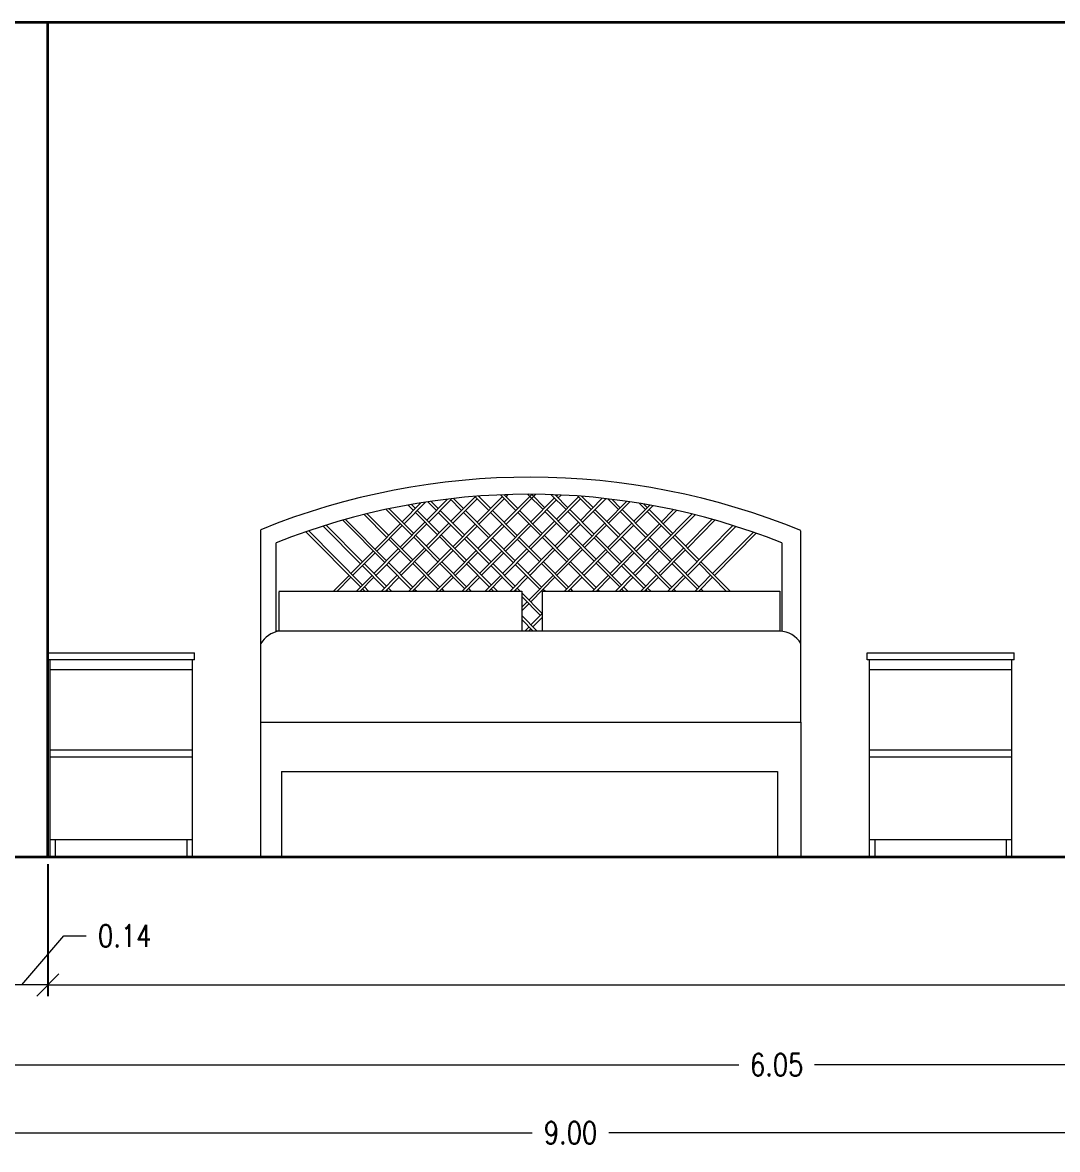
# Model space of a CAD drawing. Header units: inches. Extents: x 78.7 to 90.4, y 46.3 to 56.4.
# Drawn here: x 82.979 to 85.77, y 53.171 to 56.211 of the extents above; entities that cross this region are included whole.
import ezdxf

# ---------------------------------------------------------------- set-up
doc = ezdxf.new("R2010")
doc.units = ezdxf.units.IN
doc.header["$MEASUREMENT"] = 0
for name, color, linetype, lineweight in [('A-FURN', 8, 'Continuous', 18), ('A-WALL-FULL', 7, 'Continuous', 35), ('G-ANNO-DIM', 255, 'Continuous', 13)]:
    doc.layers.add(name, color=color, linetype=linetype, lineweight=lineweight)
doc.styles.add('E-ROMANS', font='romans.shx', dxfattribs={"width": 0.8})
doc.dimstyles.new('E-0050_TICK_12', dxfattribs={"dimscale": 0.001, "dimtxt": 60, "dimasz": 60, "dimexe": 30, "dimexo": 20, "dimgap": 30, "dimtad": 0, "dimzin": 0, "dimdsep": 46, "dimtxsty": 'E-ROMANS', "dimblk": 'OBLIQUE', "dimcen": 30, "dimclrd": 256, "dimclre": 256, "dimclrt": 256, "dimadec": 0, "dimazin": 0, "dimtfac": 1, "dimtmove": 1, "dimatfit": 3, "dimldrblk": 'OPEN90', "dimfxl": 1, "dimtfill": 1, "dimtolj": 1, "dimtzin": 0, "dimlwd": -1, "dimarcsym": 0})

# ---------------------------------------------------------------- blocks, each defined once
blk = doc.blocks.new('_Oblique')
at = {"color": 0, "linetype": 'ByBlock', "lineweight": -2}
blk.add_line((-0.5, -0.5), (0.5, 0.5), dxfattribs=at)
blk = doc.blocks.new('*D28')
at = {"layer": 'Defpoints', "color": 0, "transparency": 16777216}
for p in [(82.9067, 53.961), (83.0467, 53.961), (82.9067, 53.6153)]:
    blk.add_point(p, dxfattribs=at)
at = {"layer": 'G-ANNO-DIM', "lineweight": -2, "transparency": 16777216}
for p, q in [((82.9067, 53.941), (82.9067, 53.5853)), ((83.0467, 53.941), (83.0467, 53.5853))]:
    blk.add_line(p, q, dxfattribs=at)
at = {"layer": 'G-ANNO-DIM', "transparency": 16777216}
for p, q in [((82.9767, 53.6153), (83.0899, 53.7476)), ((83.0899, 53.7476), (83.1499, 53.7476)), ((83.0467, 53.6153), (82.9067, 53.6153))]:
    blk.add_line(p, q, dxfattribs=at)
at = {"layer": 'G-ANNO-DIM', "transparency": 16777216, "xscale": 0.06, "yscale": 0.06, "zscale": 0.06, "rotation": 180}
blk.add_blockref('_Oblique', (82.9067, 53.6153), dxfattribs=at)
at = {"layer": 'G-ANNO-DIM', "transparency": 16777216, "xscale": 0.06, "yscale": 0.06, "zscale": 0.06}
blk.add_blockref('_Oblique', (83.0467, 53.6153), dxfattribs=at)
at = {"layer": 'G-ANNO-DIM', "transparency": 16777216, "insert": (83.2542, 53.7476), "char_height": 0.06, "attachment_point": 5, "style": 'E-ROMANS', "bg_fill": 3, "box_fill_scale": 1.25, "bg_fill_color": 256, "bg_fill_true_color": 13158600, "bg_fill_transparency": 0}
blk.add_mtext('\\A1;0.14', dxfattribs=at)
blk = doc.blocks.new('_Open90')
at = {"color": 0, "linetype": 'ByBlock', "lineweight": -2}
for p, q in [((0, 0), (-1, 0)), ((-0.5, 0.5), (0, 0)), ((0, 0), (-0.5, -0.5))]:
    blk.add_line(p, q, dxfattribs=at)
blk = doc.blocks.new('*D29')
at = {"layer": 'Defpoints', "color": 0, "transparency": 16777216}
for p in [(83.0467, 53.961), (88.8167, 53.961), (88.8167, 53.6153)]:
    blk.add_point(p, dxfattribs=at)
at = {"layer": 'G-ANNO-DIM', "lineweight": -2, "transparency": 16777216}
for p, q in [((83.0467, 53.941), (83.0467, 53.5853)), ((88.8167, 53.941), (88.8167, 53.5853))]:
    blk.add_line(p, q, dxfattribs=at)
at = {"layer": 'G-ANNO-DIM', "transparency": 16777216}
for p, q in [((83.0467, 53.6153), (85.8286, 53.6153)), ((88.8167, 53.6153), (86.0348, 53.6153))]:
    blk.add_line(p, q, dxfattribs=at)
at = {"layer": 'G-ANNO-DIM', "transparency": 16777216, "xscale": 0.06, "yscale": 0.06, "zscale": 0.06, "rotation": 180}
blk.add_blockref('_Oblique', (83.0467, 53.6153), dxfattribs=at)
at = {"layer": 'G-ANNO-DIM', "transparency": 16777216, "xscale": 0.06, "yscale": 0.06, "zscale": 0.06}
blk.add_blockref('_Oblique', (88.8167, 53.6153), dxfattribs=at)
at = {"layer": 'G-ANNO-DIM', "transparency": 16777216, "insert": (85.9317, 53.6153), "char_height": 0.06, "attachment_point": 5, "style": 'E-ROMANS', "bg_fill": 3, "box_fill_scale": 1.25, "bg_fill_color": 256, "bg_fill_true_color": 13158600, "bg_fill_transparency": 0}
blk.add_mtext('\\A1;5.77', dxfattribs=at)
blk = doc.blocks.new('*D30')
at = {"layer": 'Defpoints', "color": 0, "transparency": 16777216}
for p in [(82.9067, 53.981), (88.9567, 53.961), (88.9567, 53.4)]:
    blk.add_point(p, dxfattribs=at)
at = {"layer": 'G-ANNO-DIM', "lineweight": -2, "transparency": 16777216}
for p, q in [((82.9067, 53.961), (82.9067, 53.37)), ((88.9567, 53.941), (88.9567, 53.37))]:
    blk.add_line(p, q, dxfattribs=at)
at = {"layer": 'G-ANNO-DIM', "transparency": 16777216}
for p, q in [((82.9067, 53.4), (84.9108, 53.4)), ((88.9567, 53.4), (85.1148, 53.4))]:
    blk.add_line(p, q, dxfattribs=at)
at = {"layer": 'G-ANNO-DIM', "transparency": 16777216, "xscale": 0.06, "yscale": 0.06, "zscale": 0.06, "rotation": 180}
blk.add_blockref('_Oblique', (82.9067, 53.4), dxfattribs=at)
at = {"layer": 'G-ANNO-DIM', "transparency": 16777216, "xscale": 0.06, "yscale": 0.06, "zscale": 0.06}
blk.add_blockref('_Oblique', (88.9567, 53.4), dxfattribs=at)
at = {"layer": 'G-ANNO-DIM', "transparency": 16777216, "insert": (85.0128, 53.4), "char_height": 0.06, "attachment_point": 5, "style": 'E-ROMANS', "bg_fill": 3, "box_fill_scale": 1.25, "bg_fill_color": 256, "bg_fill_true_color": 13158600, "bg_fill_transparency": 0}
blk.add_mtext('\\A1;6.05', dxfattribs=at)
blk = doc.blocks.new('*D32')
at = {"layer": 'Defpoints', "color": 0, "transparency": 16777216}
for p in [(79.9567, 53.961), (88.9567, 53.9609), (88.9567, 53.2165)]:
    blk.add_point(p, dxfattribs=at)
at = {"layer": 'G-ANNO-DIM', "lineweight": -2, "transparency": 16777216}
for p, q in [((79.9567, 53.941), (79.9567, 53.1865)), ((88.9567, 53.9409), (88.9567, 53.1865))]:
    blk.add_line(p, q, dxfattribs=at)
at = {"layer": 'G-ANNO-DIM', "transparency": 16777216}
for p, q in [((79.9567, 53.2165), (84.3536, 53.2165)), ((88.9567, 53.2165), (84.5598, 53.2165))]:
    blk.add_line(p, q, dxfattribs=at)
at = {"layer": 'G-ANNO-DIM', "transparency": 16777216, "xscale": 0.06, "yscale": 0.06, "zscale": 0.06, "rotation": 180}
blk.add_blockref('_Oblique', (79.9567, 53.2165), dxfattribs=at)
at = {"layer": 'G-ANNO-DIM', "transparency": 16777216, "xscale": 0.06, "yscale": 0.06, "zscale": 0.06}
blk.add_blockref('_Oblique', (88.9567, 53.2165), dxfattribs=at)
at = {"layer": 'G-ANNO-DIM', "transparency": 16777216, "insert": (84.4567, 53.2165), "char_height": 0.06, "attachment_point": 5, "style": 'E-ROMANS', "bg_fill": 3, "box_fill_scale": 1.25, "bg_fill_color": 256, "bg_fill_true_color": 13158600, "bg_fill_transparency": 0}
blk.add_mtext('\\A1;9.00', dxfattribs=at)

msp = doc.modelspace()

# ---------------------------------------------------------------- linework, layer by layer
at = {"layer": 'A-FURN'}
for p, q in [((84.0691, 54.8689), (84.1251, 54.9253)), ((84.0742, 54.8637), (84.134, 54.9239)), ((84.1319, 54.926), (84.1628, 54.8949)), ((84.134, 54.8657), (84.1995, 54.9318)), ((84.139, 54.8606), (84.2046, 54.9267)), ((84.1411, 54.9271), (84.168, 54.9001)), ((84.1986, 54.9327), (84.2362, 54.8948)), ((84.2047, 54.8631), (84.2727, 54.9316)), ((84.2083, 54.9333), (84.2414, 54.9)), ((84.2097, 54.9319), (84.2115, 54.9337)), ((84.2097, 54.858), (84.2777, 54.9265)), ((84.2675, 54.9367), (84.3091, 54.8948)), ((84.2773, 54.9372), (84.3142, 54.9)), ((84.2778, 54.8633), (84.3523, 54.9384)), ((84.2778, 54.9367), (84.2783, 54.9372)), ((84.2828, 54.9316), (84.2888, 54.9377)), ((84.2829, 54.8582), (84.3625, 54.9384)), ((84.3419, 54.9383), (84.3825, 54.8974)), ((84.3496, 54.8643), (84.4135, 54.9286)), ((84.352, 54.9384), (84.3876, 54.9025)), ((84.4047, 54.9374), (84.4445, 54.8974)), ((84.4154, 54.9369), (84.4495, 54.9025)), ((84.4185, 54.9337), (84.4214, 54.9366)), ((84.4186, 54.8713), (84.4785, 54.9317)), ((84.4237, 54.9286), (84.4313, 54.9363)), ((84.4237, 54.8661), (84.4836, 54.9265)), ((84.4763, 54.9338), (84.5124, 54.8975)), ((84.4835, 54.8683), (84.5424, 54.9278)), ((84.4874, 54.9329), (84.5174, 54.9026)), ((84.4886, 54.8631), (84.5517, 54.9267)), ((84.4887, 54.9316), (84.4896, 54.9325)), ((84.557, 54.9262), (84.5857, 54.8973)), ((84.5688, 54.9246), (84.5908, 54.9024)), ((83.9594, 54.8976), (84.0285, 54.8279)), ((83.9677, 54.8994), (84.0336, 54.833)), ((84.0026, 54.8643), (84.0531, 54.9152)), ((84.0077, 54.8591), (84.0653, 54.9172)), ((84.0186, 54.9094), (84.0329, 54.8949)), ((84.0273, 54.9109), (84.0381, 54.9001)), ((84.0432, 54.8949), (84.1031, 54.8347)), ((84.0718, 54.9181), (84.0949, 54.8948)), ((84.0807, 54.9194), (84.1, 54.9)), ((84.1051, 54.8948), (84.1706, 54.8288)), ((84.1731, 54.8949), (84.2411, 54.8263)), ((84.2464, 54.8949), (84.3132, 54.8276)), ((84.3193, 54.8949), (84.3806, 54.833)), ((84.3547, 54.8591), (84.4186, 54.9235)), ((84.3927, 54.8974), (84.4525, 54.8371)), ((84.4547, 54.8973), (84.5203, 54.8311)), ((84.5226, 54.8974), (84.5906, 54.8289)), ((84.5543, 54.8655), (84.6077, 54.9195)), ((84.5592, 54.8605), (84.6165, 54.9182)), ((84.5958, 54.8974), (84.6652, 54.8275)), ((84.6272, 54.8658), (84.6704, 54.9093)), ((84.6323, 54.8606), (84.6791, 54.9078)), ((84.6418, 54.9144), (84.6586, 54.8974)), ((84.6542, 54.9122), (84.6637, 54.9026)), ((84.6688, 54.8974), (84.7326, 54.8331)), ((84.7017, 54.8643), (84.7339, 54.8967)), ((84.7068, 54.8591), (84.7422, 54.8948)), ((83.8421, 54.8686), (83.9554, 54.7542)), ((83.8501, 54.8707), (83.9605, 54.7594)), ((83.9, 54.884), (83.961, 54.8224)), ((83.9083, 54.886), (83.9662, 54.8276)), ((83.9972, 54.7963), (84.064, 54.8637)), ((84.0381, 54.8897), (84.098, 54.8295)), ((84.1, 54.8897), (84.1655, 54.8236)), ((84.1679, 54.8897), (84.236, 54.8211)), ((84.2412, 54.8897), (84.308, 54.8224)), ((84.3142, 54.8897), (84.3755, 54.8279)), ((84.3442, 54.7963), (84.4135, 54.8662)), ((84.3876, 54.8923), (84.4474, 54.832)), ((84.4146, 54.7988), (84.4784, 54.8632)), ((84.4496, 54.8922), (84.5153, 54.826)), ((84.5176, 54.8923), (84.5855, 54.8237)), ((84.5907, 54.8923), (84.6601, 54.8223)), ((84.6637, 54.8923), (84.7275, 54.828)), ((84.6961, 54.7963), (84.7842, 54.8852)), ((84.7013, 54.7911), (84.7925, 54.8831)), ((84.7667, 54.7988), (84.8381, 54.8709)), ((84.7718, 54.7936), (84.8463, 54.8687)), ((83.6215, 54.5358), (83.6215, 54.8431)), ((83.743, 54.8373), (83.8904, 54.6887)), ((83.7508, 54.8399), (83.8955, 54.6939)), ((83.7897, 54.8527), (83.8904, 54.7512)), ((83.7975, 54.8551), (83.8955, 54.7563)), ((83.9295, 54.7906), (83.9975, 54.8592)), ((83.9346, 54.7855), (84.0026, 54.854)), ((84.0023, 54.7912), (84.0691, 54.8585)), ((84.0675, 54.7988), (84.1288, 54.8606)), ((84.0726, 54.7936), (84.1339, 54.8554)), ((84.1398, 54.7978), (84.1995, 54.8579)), ((84.1449, 54.7926), (84.2046, 54.8528)), ((84.2071, 54.792), (84.2726, 54.8581)), ((84.2121, 54.7869), (84.2777, 54.853)), ((84.2765, 54.7906), (84.3445, 54.8591)), ((84.2817, 54.7854), (84.3496, 54.854)), ((84.3493, 54.7912), (84.4186, 54.861)), ((84.4197, 54.7936), (84.4835, 54.858)), ((84.4894, 54.7999), (84.5492, 54.8604)), ((84.4943, 54.795), (84.5541, 54.8554)), ((84.5566, 54.7946), (84.6221, 54.8606)), ((84.5617, 54.7894), (84.6272, 54.8555)), ((84.6286, 54.7906), (84.6966, 54.8591)), ((84.6337, 54.7854), (84.7017, 54.854)), ((84.7668, 54.7251), (84.8949, 54.8542)), ((84.772, 54.7199), (84.9027, 54.8518)), ((84.8397, 54.7251), (84.9501, 54.8365)), ((84.8449, 54.7199), (84.9577, 54.8336)), ((85.0779, 54.5359), (85.078, 54.8396)), ((83.6626, 54.5695), (83.6626, 54.8076)), ((83.9662, 54.8172), (84.026, 54.7569)), ((83.9713, 54.8224), (84.0311, 54.7621)), ((84.0336, 54.8228), (84.0991, 54.7567)), ((84.0387, 54.8279), (84.1042, 54.7618)), ((84.1031, 54.8243), (84.1711, 54.7558)), ((84.1082, 54.8295), (84.1763, 54.7611)), ((84.1706, 54.8185), (84.2374, 54.7511)), ((84.1757, 54.8236), (84.2425, 54.7563)), ((84.2411, 54.816), (84.3024, 54.7542)), ((84.2462, 54.8212), (84.3075, 54.7594)), ((84.3132, 54.8172), (84.373, 54.7569)), ((84.3183, 54.8224), (84.3781, 54.7621)), ((84.3806, 54.8227), (84.4464, 54.7564)), ((84.3857, 54.8279), (84.4515, 54.7615)), ((84.4526, 54.8268), (84.5205, 54.7583)), ((84.4577, 54.8319), (84.5256, 54.7634)), ((84.5201, 54.8211), (84.5895, 54.7512)), ((84.5252, 54.8262), (84.5946, 54.7563)), ((84.5906, 54.8186), (84.6544, 54.7543)), ((84.5957, 54.8237), (84.6595, 54.7594)), ((84.6652, 54.8172), (84.7251, 54.7569)), ((84.6703, 54.8223), (84.7302, 54.762)), ((84.7327, 54.8228), (84.7982, 54.7567)), ((84.7378, 54.8279), (84.8033, 54.7619)), ((85.0264, 54.8076), (85.0264, 54.5692)), ((83.8645, 54.7251), (83.9244, 54.7855)), ((83.8697, 54.72), (83.9295, 54.7803)), ((83.9265, 54.7251), (83.992, 54.7912)), ((83.9316, 54.7199), (83.9971, 54.786)), ((83.9945, 54.7251), (84.0625, 54.7937)), ((83.9996, 54.72), (84.0676, 54.7885)), ((84.0678, 54.7251), (84.1347, 54.7925)), ((84.0729, 54.72), (84.1397, 54.7874)), ((84.1406, 54.7251), (84.2019, 54.7869)), ((84.1458, 54.7199), (84.207, 54.7817)), ((84.2118, 54.7254), (84.2714, 54.7854)), ((84.217, 54.7202), (84.2765, 54.7803)), ((84.2734, 54.7251), (84.339, 54.7911)), ((84.2786, 54.7199), (84.3442, 54.786)), ((84.3415, 54.7251), (84.4094, 54.7937)), ((84.3466, 54.7199), (84.4146, 54.7885)), ((84.4152, 54.7247), (84.4844, 54.7947)), ((84.4199, 54.72), (84.4892, 54.7899)), ((84.4876, 54.7251), (84.5515, 54.7895)), ((84.4928, 54.7199), (84.5566, 54.7843)), ((84.5636, 54.7251), (84.6235, 54.7854)), ((84.5688, 54.7199), (84.6286, 54.7803)), ((84.6255, 54.7251), (84.691, 54.7912)), ((84.6307, 54.7199), (84.6962, 54.786)), ((84.6936, 54.7251), (84.7615, 54.7936)), ((84.6987, 54.7199), (84.7667, 54.7885)), ((83.8955, 54.746), (83.9553, 54.6857)), ((83.9006, 54.7512), (83.9605, 54.6908)), ((83.9605, 54.7491), (84.026, 54.683)), ((83.9656, 54.7542), (84.0311, 54.6882)), ((84.0311, 54.7518), (84.0991, 54.6832)), ((84.0362, 54.7569), (84.1042, 54.6884)), ((84.1042, 54.7516), (84.171, 54.6842)), ((84.1093, 54.7567), (84.1761, 54.6894)), ((84.1762, 54.7507), (84.2376, 54.6889)), ((84.1815, 54.7559), (84.2428, 54.6942)), ((84.2425, 54.746), (84.3023, 54.6856)), ((84.2476, 54.7511), (84.3074, 54.6908)), ((84.3075, 54.749), (84.3735, 54.6825)), ((84.3126, 54.7542), (84.3786, 54.6877)), ((84.3781, 54.7517), (84.4461, 54.6833)), ((84.3833, 54.7569), (84.4512, 54.6884)), ((84.4512, 54.7516), (84.5205, 54.6817)), ((84.4563, 54.7567), (84.5257, 54.6868)), ((84.5257, 54.7531), (84.5895, 54.6887)), ((84.5308, 54.7582), (84.5946, 54.6939)), ((84.5946, 54.746), (84.6544, 54.6857)), ((84.5997, 54.7511), (84.6596, 54.6908)), ((84.6596, 54.7491), (84.7251, 54.683)), ((84.6647, 54.7542), (84.7302, 54.6882)), ((84.7302, 54.7517), (84.7982, 54.6832)), ((84.7353, 54.7569), (84.8033, 54.6884)), ((84.8033, 54.7515), (84.8768, 54.6774)), ((84.8084, 54.7567), (84.8871, 54.6774)), ((83.8172, 54.6774), (83.8594, 54.7199)), ((83.8275, 54.6774), (83.8645, 54.7148)), ((83.8792, 54.6774), (83.9214, 54.7199)), ((83.8894, 54.6774), (83.9265, 54.7148)), ((83.9472, 54.6774), (83.9894, 54.72)), ((83.9574, 54.6774), (83.9945, 54.7148)), ((84.0204, 54.6774), (84.0626, 54.72)), ((84.0307, 54.6774), (84.0677, 54.7148)), ((84.0933, 54.6774), (84.1355, 54.7199)), ((84.1034, 54.6773), (84.1407, 54.7148)), ((84.1643, 54.6774), (84.2066, 54.7201)), ((84.1745, 54.6774), (84.2117, 54.7149)), ((84.2262, 54.6774), (84.2683, 54.7199)), ((84.2365, 54.6775), (84.2735, 54.7147)), ((84.2942, 54.6774), (84.3364, 54.72)), ((84.3044, 54.6774), (84.3415, 54.7148)), ((84.3446, 54.6533), (84.41, 54.7195)), ((84.3492, 54.6487), (84.4148, 54.7148)), ((84.4403, 54.6774), (84.4825, 54.72)), ((84.4507, 54.6774), (84.4877, 54.7148)), ((84.5163, 54.6774), (84.5585, 54.7199)), ((84.5266, 54.6774), (84.5636, 54.7148)), ((84.5783, 54.6774), (84.6204, 54.72)), ((84.5885, 54.6774), (84.6256, 54.7148)), ((84.6463, 54.6774), (84.6884, 54.72)), ((84.6565, 54.6774), (84.6936, 54.7148)), ((84.7196, 54.6774), (84.7617, 54.7199)), ((84.7298, 54.6774), (84.7668, 54.7148)), ((84.7925, 54.6775), (84.8346, 54.72)), ((84.8027, 54.6774), (84.8398, 54.7148)), ((83.8955, 54.6836), (83.9016, 54.6774)), ((83.9006, 54.6888), (83.9119, 54.6774)), ((83.9604, 54.6805), (83.9635, 54.6774)), ((83.9656, 54.6857), (83.9737, 54.6774)), ((84.0362, 54.683), (84.0418, 54.6774)), ((84.1093, 54.6832), (84.115, 54.6774)), ((84.1812, 54.6842), (84.1877, 54.6777)), ((84.2427, 54.6838), (84.249, 54.6774)), ((84.248, 54.6891), (84.2595, 54.6774)), ((84.3126, 54.6856), (84.3207, 54.6774)), ((84.3833, 54.683), (84.3888, 54.6774)), ((84.4564, 54.6832), (84.4621, 54.6774)), ((84.5308, 54.6817), (84.535, 54.6774)), ((84.5946, 54.6836), (84.6007, 54.6774)), ((84.5997, 54.6887), (84.6109, 54.6774)), ((84.6596, 54.6805), (84.6626, 54.6774)), ((84.6647, 54.6857), (84.6729, 54.6774)), ((84.7353, 54.683), (84.7409, 54.6774)), ((84.8084, 54.6832), (84.8142, 54.6774)), ((83.6695, 54.6774), (84.3253, 54.6774)), ((83.6695, 54.6754), (83.6695, 54.5695)), ((84.0311, 54.6779), (84.0315, 54.6774)), ((84.1042, 54.678), (84.1048, 54.6774)), ((84.1761, 54.679), (84.1777, 54.6774)), ((84.3074, 54.6805), (84.3105, 54.6774)), ((84.3253, 54.6774), (84.3253, 54.5695)), ((84.3253, 54.6728), (84.3814, 54.6162)), ((84.3253, 54.6625), (84.3753, 54.612)), ((84.3781, 54.6778), (84.3811, 54.6748)), ((84.3811, 54.6774), (85.021, 54.6774)), ((84.3811, 54.5695), (84.3811, 54.6774)), ((84.4512, 54.678), (84.4518, 54.6774)), ((85.021, 54.6774), (85.021, 54.5695)), ((84.3253, 54.6338), (84.3395, 54.6482)), ((84.3253, 54.6246), (84.3441, 54.6435)), ((84.3253, 54.6113), (84.3669, 54.5695)), ((84.3253, 54.6006), (84.3562, 54.5695)), ((84.35, 54.5865), (84.3811, 54.6179)), ((84.3552, 54.5812), (84.3811, 54.6073)), ((84.3806, 54.6067), (84.3809, 54.6064)), ((84.3253, 54.5695), (83.6626, 54.5695)), ((84.3811, 54.5695), (84.3253, 54.5695)), ((84.3332, 54.5695), (84.3447, 54.5811)), ((84.3437, 54.5695), (84.3499, 54.5758)), ((85.021, 54.5695), (84.3811, 54.5695)), ((83.6215, 54.3237), (83.6215, 54.5358)), ((85.0779, 54.3238), (85.0779, 54.5359)), ((83.0467, 54.511), (83.4427, 54.511)), ((83.0467, 54.4917), (83.0467, 54.511)), ((83.4427, 54.4917), (83.4427, 54.511)), ((85.257, 54.511), (85.653, 54.511)), ((85.257, 54.4917), (85.257, 54.511)), ((85.653, 54.4917), (85.653, 54.511)), ((83.4427, 54.4917), (83.0467, 54.4917)), ((83.0522, 54.4917), (83.0522, 54.4651)), ((83.4372, 54.4651), (83.4372, 54.4917)), ((85.653, 54.4917), (85.257, 54.4917)), ((85.2625, 54.4917), (85.2625, 54.4651)), ((85.6475, 54.4651), (85.6475, 54.4917)), ((83.4372, 54.4651), (83.0522, 54.4651)), ((83.0522, 54.4651), (83.0522, 54.2494)), ((83.4372, 54.2494), (83.4372, 54.4651)), ((85.6475, 54.4651), (85.2625, 54.4651)), ((85.2625, 54.4651), (85.2625, 54.2494)), ((85.6475, 54.2494), (85.6475, 54.4651)), ((83.6212, 53.961), (83.6212, 54.3237)), ((83.6212, 54.3237), (85.0784, 54.3237)), ((85.0784, 53.961), (85.0784, 54.3237)), ((83.0522, 54.2494), (83.0522, 54.2294)), ((83.0522, 54.2494), (83.4372, 54.2494)), ((83.4372, 54.2294), (83.0522, 54.2294)), ((83.0522, 54.2294), (83.0522, 54.0079)), ((83.4372, 54.2294), (83.4372, 54.2494)), ((83.4372, 54.0079), (83.4372, 54.2294)), ((85.2625, 54.2494), (85.2625, 54.2294)), ((85.2625, 54.2494), (85.6475, 54.2494)), ((85.6475, 54.2294), (85.2625, 54.2294)), ((85.2625, 54.2294), (85.2625, 54.0079)), ((85.6475, 54.2294), (85.6475, 54.2494)), ((85.6475, 54.0079), (85.6475, 54.2294)), ((83.6774, 54.1909), (83.6774, 53.961)), ((83.6774, 54.1909), (85.015, 54.1909)), ((85.015, 54.1909), (85.015, 53.961)), ((83.0522, 54.0079), (83.0522, 53.961)), ((83.0522, 54.0079), (83.4372, 54.0079)), ((83.0679, 53.961), (83.0679, 54.0079)), ((83.4215, 54.0079), (83.4215, 53.961)), ((83.4372, 53.961), (83.4372, 54.0079)), ((85.2625, 54.0079), (85.2625, 53.961)), ((85.2625, 54.0079), (85.6475, 54.0079)), ((85.2782, 53.961), (85.2782, 54.0079)), ((85.6318, 54.0079), (85.6318, 53.961)), ((85.6475, 53.961), (85.6475, 54.0079)), ((83.0522, 53.961), (83.0679, 53.961)), ((83.4215, 53.961), (83.4372, 53.961)), ((83.6212, 53.961), (83.6774, 53.961)), ((83.6212, 53.961), (83.6774, 53.961)), ((85.015, 53.961), (85.0784, 53.961)), ((85.2625, 53.961), (85.2782, 53.961)), ((85.6318, 53.961), (85.6475, 53.961))]:
    msp.add_line(p, q, dxfattribs=at)
for centre, radius, start, end in [((84.3467, 53.0564), 1.9283, 67.7056, 112.0937), ((84.3445, 53.0977), 1.8409, 68.2588, 111.7425), ((83.6838, 54.4983), 0.0727, 101.2921, 148.8954), ((85.0198, 54.5025), 0.067, 29.893, 88.9578)]:
    msp.add_arc(centre, radius, start, end, dxfattribs=at)
at = {"layer": 'A-WALL-FULL'}
for p, q in [((88.9567, 56.211), (82.9116, 56.211)), ((83.0467, 53.961), (83.0467, 56.211)), ((79.3249, 53.961), (89.0729, 53.961))]:
    msp.add_line(p, q, dxfattribs=at)

# ---------------------------------------------------------------- next in the draw order: dimensions: what is measured, and where the dimension line sits
at = {"layer": 'G-ANNO-DIM'}
dim = msp.add_linear_dim(base=(82.9067, 53.6153), p1=(83.0467, 53.961), p2=(82.9067, 53.961), dimstyle='E-0050_TICK_12', dxfattribs=at)
dim.commit()
dim.dimension.update_dxf_attribs({"geometry": '*D28', "text_midpoint": (83.1799, 53.7476), "dimtype": 160})

# ---------------------------------------------------------------- next in the draw order: dimensions: what is measured, and where the dimension line sits
dim = msp.add_linear_dim(base=(88.8167, 53.6153), p1=(83.0467, 53.961), p2=(88.8167, 53.961), dimstyle='E-0050_TICK_12', dxfattribs=at)
dim.commit()
dim.dimension.update_dxf_attribs({"geometry": '*D29', "text_midpoint": (85.9317, 53.6153)})

# ---------------------------------------------------------------- next in the draw order: dimensions: what is measured, and where the dimension line sits
dim = msp.add_linear_dim(base=(88.9567, 53.4), p1=(82.9067, 53.981), p2=(88.9567, 53.961), dimstyle='E-0050_TICK_12', override={"dimtmove": 0}, dxfattribs=at)
dim.commit()
dim.dimension.update_dxf_attribs({"geometry": '*D30', "text_midpoint": (85.0128, 53.4), "dimtype": 160})

# ---------------------------------------------------------------- next in the draw order: dimensions: what is measured, and where the dimension line sits
dim = msp.add_linear_dim(base=(88.9567, 53.2165), p1=(79.9567, 53.961), p2=(88.9567, 53.9609), dimstyle='E-0050_TICK_12', dxfattribs=at)
dim.commit()
dim.dimension.update_dxf_attribs({"geometry": '*D32', "text_midpoint": (84.4567, 53.2165)})

doc.saveas('drawing.dxf')
